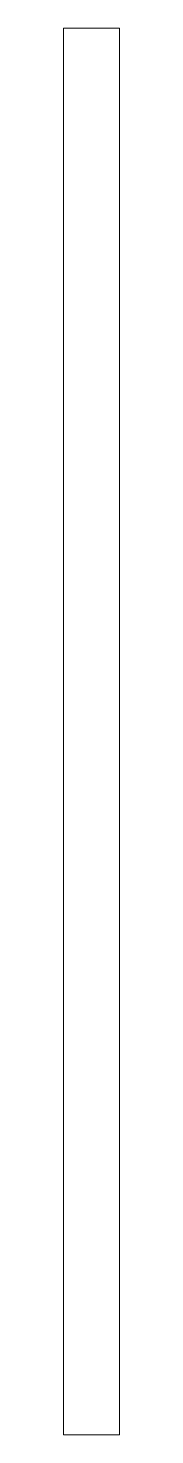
# Model space of a CAD drawing. Header units: millimetres. Extents: x 186 to 196, y -114 to 136.
import ezdxf

# ---------------------------------------------------------------- set-up
doc = ezdxf.new("R2010")
doc.units = ezdxf.units.MM
doc.header["$MEASUREMENT"] = 0
doc.layers.add('Camada 1', color=7, linetype='Continuous')

msp = doc.modelspace()

# ---------------------------------------------------------------- linework, layer by layer
at = {"layer": 'Camada 1', "color": 240, "lineweight": 20}
msp.add_lwpolyline([(185.8501, -114.3039), (195.8501, -114.3039), (195.8501, 135.6961), (185.8501, 135.6961), (185.8501, -114.3039)], close=True, dxfattribs=at)

doc.saveas('drawing.dxf')
